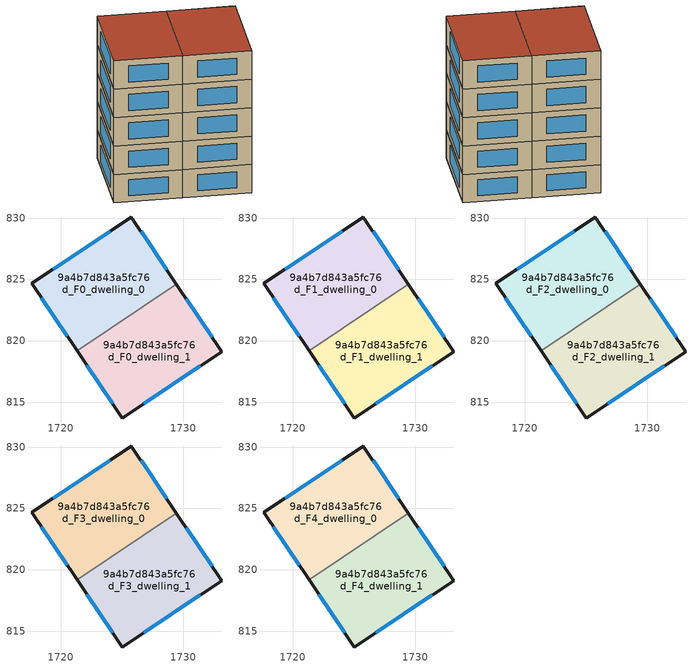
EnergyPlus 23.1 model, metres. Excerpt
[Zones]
9a4b7d843a5fc76d_F0_dwelling_0
 floor ground (EU_floor_Construction): 1725.78,830.08 1729.45,824.61 1721.35,819.17 1717.65,824.67 z0
 wall outside (EU_wall_Construction): 1729.45,824.61 1725.78,830.08 1717.65,824.67 1721.35,819.17 z0:3
 wall to 9a4b7d843a5fc76d_F0_dwelling_1 (EU_wall_Construction): 1721.35,819.17 1729.45,824.61 z0:3
 window (EU_Window_Construction): 1718.44,823.49 1720.56,820.35 / 1724.04,828.92 1719.39,825.83 / 1728.66,825.79 1726.56,828.91 z0.64:2.36
9a4b7d843a5fc76d_F0_dwelling_1
 floor ground (EU_floor_Construction): 1729.45,824.61 1733.15,819.11 1725.03,813.7 1721.35,819.17 z0
 wall outside (EU_wall_Construction): 1721.35,819.17 1725.03,813.7 1733.15,819.11 1729.45,824.61 z0:3
 window (EU_Window_Construction): 1732.35,820.29 1730.24,823.44 / 1726.77,814.86 1731.41,817.95 / 1722.14,818 1724.24,814.87 z0.64:2.36
9a4b7d843a5fc76d_F1_dwelling_0
 floor to 9a4b7d843a5fc76d_F0_dwelling_0 (EU_floor_Construction): 1725.78,830.08 1729.45,824.61 1721.35,819.17 1717.65,824.67 z3
 wall outside (EU_wall_Construction): 1729.45,824.61 1725.78,830.08 1717.65,824.67 1721.35,819.17 z3:6
 wall to 9a4b7d843a5fc76d_F1_dwelling_1 (EU_wall_Construction): 1721.35,819.17 1729.45,824.61 z3:6
 window (EU_Window_Construction): 1718.44,823.49 1720.56,820.35 / 1724.04,828.92 1719.39,825.83 / 1728.66,825.79 1726.56,828.91 z3.64:5.36
9a4b7d843a5fc76d_F1_dwelling_1
 floor to 9a4b7d843a5fc76d_F0_dwelling_1 (EU_floor_Construction): 1729.45,824.61 1733.15,819.11 1725.03,813.7 1721.35,819.17 z3
 wall outside (EU_wall_Construction): 1721.35,819.17 1725.03,813.7 1733.15,819.11 1729.45,824.61 z3:6
 window (EU_Window_Construction): 1732.35,820.29 1730.24,823.44 / 1726.77,814.86 1731.41,817.95 / 1722.14,818 1724.24,814.87 z3.64:5.36
9a4b7d843a5fc76d_F2_dwelling_0
 floor to 9a4b7d843a5fc76d_F1_dwelling_0 (EU_floor_Construction): 1725.78,830.08 1729.45,824.61 1721.35,819.17 1717.65,824.67 z6
 wall outside (EU_wall_Construction): 1729.45,824.61 1725.78,830.08 1717.65,824.67 1721.35,819.17 z6:9
 wall to 9a4b7d843a5fc76d_F2_dwelling_1 (EU_wall_Construction): 1721.35,819.17 1729.45,824.61 z6:9
 window (EU_Window_Construction): 1718.44,823.49 1720.56,820.35 / 1724.04,828.92 1719.39,825.83 / 1728.66,825.79 1726.56,828.91 z6.64:8.36
9a4b7d843a5fc76d_F2_dwelling_1
 floor to 9a4b7d843a5fc76d_F1_dwelling_1 (EU_floor_Construction): 1729.45,824.61 1733.15,819.11 1725.03,813.7 1721.35,819.17 z6
 wall outside (EU_wall_Construction): 1721.35,819.17 1725.03,813.7 1733.15,819.11 1729.45,824.61 z6:9
 window (EU_Window_Construction): 1732.35,820.29 1730.24,823.44 / 1726.77,814.86 1731.41,817.95 / 1722.14,818 1724.24,814.87 z6.64:8.36
9a4b7d843a5fc76d_F3_dwelling_0
 floor to 9a4b7d843a5fc76d_F2_dwelling_0 (EU_floor_Construction): 1725.78,830.08 1729.45,824.61 1721.35,819.17 1717.65,824.67 z9
 wall outside (EU_wall_Construction): 1729.45,824.61 1725.78,830.08 1717.65,824.67 1721.35,819.17 z9:12
 wall to 9a4b7d843a5fc76d_F3_dwelling_1 (EU_wall_Construction): 1721.35,819.17 1729.45,824.61 z9:12
 window (EU_Window_Construction): 1718.44,823.49 1720.56,820.35 / 1724.04,828.92 1719.39,825.83 / 1728.66,825.79 1726.56,828.91 z9.64:11.36
9a4b7d843a5fc76d_F3_dwelling_1
 floor to 9a4b7d843a5fc76d_F2_dwelling_1 (EU_floor_Construction): 1729.45,824.61 1733.15,819.11 1725.03,813.7 1721.35,819.17 z9
 wall outside (EU_wall_Construction): 1721.35,819.17 1725.03,813.7 1733.15,819.11 1729.45,824.61 z9:12
 window (EU_Window_Construction): 1732.35,820.29 1730.24,823.44 / 1726.77,814.86 1731.41,817.95 / 1722.14,818 1724.24,814.87 z9.64:11.36
9a4b7d843a5fc76d_F4_dwelling_0
 floor to 9a4b7d843a5fc76d_F3_dwelling_0 (EU_floor_Construction): 1725.78,830.08 1729.45,824.61 1721.35,819.17 1717.65,824.67 z12
 wall outside (EU_wall_Construction): 1729.45,824.61 1725.78,830.08 1717.65,824.67 1721.35,819.17 z12:15
 wall to 9a4b7d843a5fc76d_F4_dwelling_1 (EU_wall_Construction): 1721.35,819.17 1729.45,824.61 z12:15
 window (EU_Window_Construction): 1718.44,823.49 1720.56,820.35 / 1724.04,828.92 1719.39,825.83 / 1728.66,825.79 1726.56,828.91 z12.64:14.36
 roof outside (EU_roof_Construction): 1729.45,824.61 1725.78,830.08 1717.65,824.67 1721.35,819.17 z15
9a4b7d843a5fc76d_F4_dwelling_1
 floor to 9a4b7d843a5fc76d_F3_dwelling_1 (EU_floor_Construction): 1729.45,824.61 1733.15,819.11 1725.03,813.7 1721.35,819.17 z12
 wall outside (EU_wall_Construction): 1721.35,819.17 1725.03,813.7 1733.15,819.11 1729.45,824.61 z12:15
 window (EU_Window_Construction): 1732.35,820.29 1730.24,823.44 / 1726.77,814.86 1731.41,817.95 / 1722.14,818 1724.24,814.87 z12.64:14.36
 roof outside (EU_roof_Construction): 1733.15,819.11 1729.45,824.61 1721.35,819.17 1725.03,813.7 z15
[Building]
EU S2 Campaign: North Axis=0; Terrain=City; Solar Distribution=FullExterior
[Site:Location]
Yerevan-Zvartnots.Intl.AP: Latitude=40.15; Longitude=44.383; Time Zone=4; Elevation=854
[SizingPeriod:WeatherFileDays]
AnnualSizingPeriod: Begin Month=1; Begin Day of Month=1; End Month=12; End Day of Month=31; Day of Week for Start Day=Monday; Use Weather File Daylight Saving Period=No; Use Weather File Rain and Snow Indicators=No
[MATERIAL]
EU_InternalMass_Material: Roughness=MediumRough; Thickness=0.1; Conductivity=1; Density=1800; Specific Heat=900; Thermal Absorptance=0.9; Solar Absorptance=0.7; Visible Absorptance=0.7
[MATERIAL:NOMASS] Roughness=MediumRough; Thermal Absorptance=0.9; Solar Absorptance=0.7; Visible Absorptance=0.7
Name | Thermal Resistance
EU_wall_NoMass | 1.05043
EU_roof_NoMass | 1.45357
EU_floor_NoMass | 0.478065
[WINDOWMATERIAL:SIMPLEGLAZINGSYSTEM]
EU_Window_SimpleGlazing: UFactor=2.5566; Solar Heat Gain Coefficient=0.75; Visible Transmittance=0.75
[CONSTRUCTION]
EU_wall_Construction: EU_wall_NoMass
EU_roof_Construction: EU_roof_NoMass
EU_floor_Construction: EU_floor_NoMass
EU_Window_Construction: EU_Window_SimpleGlazing
EU_InternalMass_Construction: EU_InternalMass_Material
[ZONE] Type=1; Multiplier=1; Ceiling Height=autocalculate; Floor Area=autocalculate; Part of Total Floor Area=Yes
Name | Volume
9a4b7d843a5fc76d_F0_dwelling_0; 9a4b7d843a5fc76d_F1_dwelling_0; 9a4b7d843a5fc76d_F2_dwelling_0; 9a4b7d843a5fc76d_F3_dwelling_0; 9a4b7d843a5fc76d_F4_dwelling_0 | 193.448
9a4b7d843a5fc76d_F0_dwelling_1 | 193.464
9a4b7d843a5fc76d_F1_dwelling_1; 9a4b7d843a5fc76d_F2_dwelling_1; 9a4b7d843a5fc76d_F3_dwelling_1; 9a4b7d843a5fc76d_F4_dwelling_1 | 193.463
[INTERNALMASS] Construction=EU_InternalMass_Construction
Name | Zone or ZoneList | Surface Area
9a4b7d843a5fc76d_F0_dwelling_0_EU_InternalMass | 9a4b7d843a5fc76d_F0_dwelling_0 | 64.4828
9a4b7d843a5fc76d_F0_dwelling_1_EU_InternalMass | 9a4b7d843a5fc76d_F0_dwelling_1 | 64.4879
9a4b7d843a5fc76d_F1_dwelling_0_EU_InternalMass | 9a4b7d843a5fc76d_F1_dwelling_0 | 64.4828
9a4b7d843a5fc76d_F1_dwelling_1_EU_InternalMass | 9a4b7d843a5fc76d_F1_dwelling_1 | 64.4879
9a4b7d843a5fc76d_F2_dwelling_0_EU_InternalMass | 9a4b7d843a5fc76d_F2_dwelling_0 | 64.4828
9a4b7d843a5fc76d_F2_dwelling_1_EU_InternalMass | 9a4b7d843a5fc76d_F2_dwelling_1 | 64.4879
9a4b7d843a5fc76d_F3_dwelling_0_EU_InternalMass | 9a4b7d843a5fc76d_F3_dwelling_0 | 64.4828
9a4b7d843a5fc76d_F3_dwelling_1_EU_InternalMass | 9a4b7d843a5fc76d_F3_dwelling_1 | 64.4879
9a4b7d843a5fc76d_F4_dwelling_0_EU_InternalMass | 9a4b7d843a5fc76d_F4_dwelling_0 | 64.4828
9a4b7d843a5fc76d_F4_dwelling_1_EU_InternalMass | 9a4b7d843a5fc76d_F4_dwelling_1 | 64.4879
[OTHEREQUIPMENT] Fuel Type=Electricity; Design Level Calculation Method=Watts/Area; Power per Zone Floor Area=1; Fraction Latent=0; Fraction Radiant=0; Fraction Lost=0; Carbon Dioxide Generation Rate=0; EndUse Subcategory=EU_Step8_InternalGains
Name | Zone or ZoneList or Space or SpaceList | Schedule
EU_Step8_InternalGain_9a4b7d843a5fc76d_F0_dwelling_0_f000 | 9a4b7d843a5fc76d_F0_dwelling_0 | EU_Step8_GainSchedule_9a4b7d843a5fc76d_F0_dwelling_0_f000
EU_Step8_InternalGain_9a4b7d843a5fc76d_F0_dwelling_1_f000 | 9a4b7d843a5fc76d_F0_dwelling_1 | EU_Step8_GainSchedule_9a4b7d843a5fc76d_F0_dwelling_1_f000
EU_Step8_InternalGain_9a4b7d843a5fc76d_F1_dwelling_0_f000 | 9a4b7d843a5fc76d_F1_dwelling_0 | EU_Step8_GainSchedule_9a4b7d843a5fc76d_F1_dwelling_0_f000
EU_Step8_InternalGain_9a4b7d843a5fc76d_F1_dwelling_1_f000 | 9a4b7d843a5fc76d_F1_dwelling_1 | EU_Step8_GainSchedule_9a4b7d843a5fc76d_F1_dwelling_1_f000
EU_Step8_InternalGain_9a4b7d843a5fc76d_F2_dwelling_0_f000 | 9a4b7d843a5fc76d_F2_dwelling_0 | EU_Step8_GainSchedule_9a4b7d843a5fc76d_F2_dwelling_0_f000
EU_Step8_InternalGain_9a4b7d843a5fc76d_F2_dwelling_1_f000 | 9a4b7d843a5fc76d_F2_dwelling_1 | EU_Step8_GainSchedule_9a4b7d843a5fc76d_F2_dwelling_1_f000
EU_Step8_InternalGain_9a4b7d843a5fc76d_F3_dwelling_0_f000 | 9a4b7d843a5fc76d_F3_dwelling_0 | EU_Step8_GainSchedule_9a4b7d843a5fc76d_F3_dwelling_0_f000
EU_Step8_InternalGain_9a4b7d843a5fc76d_F3_dwelling_1_f000 | 9a4b7d843a5fc76d_F3_dwelling_1 | EU_Step8_GainSchedule_9a4b7d843a5fc76d_F3_dwelling_1_f000
EU_Step8_InternalGain_9a4b7d843a5fc76d_F4_dwelling_0_f000 | 9a4b7d843a5fc76d_F4_dwelling_0 | EU_Step8_GainSchedule_9a4b7d843a5fc76d_F4_dwelling_0_f000
EU_Step8_InternalGain_9a4b7d843a5fc76d_F4_dwelling_1_f000 | 9a4b7d843a5fc76d_F4_dwelling_1 | EU_Step8_GainSchedule_9a4b7d843a5fc76d_F4_dwelling_1_f000
[ZONEVENTILATION:DESIGNFLOWRATE] Schedule=EU_AlwaysOn; Design Flow Rate Calculation Method=AirChanges/Hour; Air Changes per Hour=0.557805; Ventilation Type=Natural; Fan Pressure Rise=0; Fan Total Efficiency=1; Constant Term Coefficient=1; Temperature Term Coefficient=0; Velocity Term Coefficient=0; Velocity Squared Term Coefficient=0; Minimum Indoor Temperature=-100; Maximum Indoor Temperature=100; Delta Temperature=-100; Minimum Outdoor Temperature=-100; Maximum Outdoor Temperature=100; Maximum Wind Speed=40
Name | Zone or ZoneList or Space or SpaceList
EU_ConstantAir_9a4b7d843a5fc76d_F0_dwelling_0 | 9a4b7d843a5fc76d_F0_dwelling_0
EU_ConstantAir_9a4b7d843a5fc76d_F0_dwelling_1 | 9a4b7d843a5fc76d_F0_dwelling_1
EU_ConstantAir_9a4b7d843a5fc76d_F1_dwelling_0 | 9a4b7d843a5fc76d_F1_dwelling_0
EU_ConstantAir_9a4b7d843a5fc76d_F1_dwelling_1 | 9a4b7d843a5fc76d_F1_dwelling_1
EU_ConstantAir_9a4b7d843a5fc76d_F2_dwelling_0 | 9a4b7d843a5fc76d_F2_dwelling_0
EU_ConstantAir_9a4b7d843a5fc76d_F2_dwelling_1 | 9a4b7d843a5fc76d_F2_dwelling_1
EU_ConstantAir_9a4b7d843a5fc76d_F3_dwelling_0 | 9a4b7d843a5fc76d_F3_dwelling_0
EU_ConstantAir_9a4b7d843a5fc76d_F3_dwelling_1 | 9a4b7d843a5fc76d_F3_dwelling_1
EU_ConstantAir_9a4b7d843a5fc76d_F4_dwelling_0 | 9a4b7d843a5fc76d_F4_dwelling_0
EU_ConstantAir_9a4b7d843a5fc76d_F4_dwelling_1 | 9a4b7d843a5fc76d_F4_dwelling_1
[HVACTEMPLATE:THERMOSTAT] Constant Heating Setpoint=20; Constant Cooling Setpoint=50
EU_HeatOnly_9a4b7d843a5fc76d_F0_dwelling_0; EU_HeatOnly_9a4b7d843a5fc76d_F0_dwelling_1; EU_HeatOnly_9a4b7d843a5fc76d_F1_dwelling_0; EU_HeatOnly_9a4b7d843a5fc76d_F1_dwelling_1; EU_HeatOnly_9a4b7d843a5fc76d_F2_dwelling_0; EU_HeatOnly_9a4b7d843a5fc76d_F2_dwelling_1; EU_HeatOnly_9a4b7d843a5fc76d_F3_dwelling_0; EU_HeatOnly_9a4b7d843a5fc76d_F3_dwelling_1; EU_HeatOnly_9a4b7d843a5fc76d_F4_dwelling_0; EU_HeatOnly_9a4b7d843a5fc76d_F4_dwelling_1
[HVACTEMPLATE:ZONE:IDEALLOADSAIRSYSTEM] System Availability Schedule=EU_AlwaysOn; Maximum Heating Supply Air Temperature=50; Minimum Cooling Supply Air Temperature=13; Maximum Heating Supply Air Humidity Ratio=0.0156; Minimum Cooling Supply Air Humidity Ratio=0.0077; Heating Limit=NoLimit; Cooling Limit=NoLimit; Heating Availability Schedule=EU_AlwaysOn; Cooling Availability Schedule=EU_CoolingOff; Dehumidification Control Type=ConstantSensibleHeatRatio; Cooling Sensible Heat Ratio=0.7; Dehumidification Setpoint=60; Humidification Control Type=None; Humidification Setpoint=30; Outdoor Air Method=None; Outdoor Air Flow Rate per Person=0.00944; Outdoor Air Flow Rate per Zone Floor Area=0; Outdoor Air Flow Rate per Zone=0; Demand Controlled Ventilation Type=None; Outdoor Air Economizer Type=NoEconomizer; Heat Recovery Type=None; Sensible Heat Recovery Effectiveness=0.7; Latent Heat Recovery Effectiveness=0.65
Name | Template Thermostat
9a4b7d843a5fc76d_F0_dwelling_0 | EU_HeatOnly_9a4b7d843a5fc76d_F0_dwelling_0
9a4b7d843a5fc76d_F0_dwelling_1 | EU_HeatOnly_9a4b7d843a5fc76d_F0_dwelling_1
9a4b7d843a5fc76d_F1_dwelling_0 | EU_HeatOnly_9a4b7d843a5fc76d_F1_dwelling_0
9a4b7d843a5fc76d_F1_dwelling_1 | EU_HeatOnly_9a4b7d843a5fc76d_F1_dwelling_1
9a4b7d843a5fc76d_F2_dwelling_0 | EU_HeatOnly_9a4b7d843a5fc76d_F2_dwelling_0
9a4b7d843a5fc76d_F2_dwelling_1 | EU_HeatOnly_9a4b7d843a5fc76d_F2_dwelling_1
9a4b7d843a5fc76d_F3_dwelling_0 | EU_HeatOnly_9a4b7d843a5fc76d_F3_dwelling_0
9a4b7d843a5fc76d_F3_dwelling_1 | EU_HeatOnly_9a4b7d843a5fc76d_F3_dwelling_1
9a4b7d843a5fc76d_F4_dwelling_0 | EU_HeatOnly_9a4b7d843a5fc76d_F4_dwelling_0
9a4b7d843a5fc76d_F4_dwelling_1 | EU_HeatOnly_9a4b7d843a5fc76d_F4_dwelling_1
[SIZING:ZONE] Zone Cooling Design Supply Air Temperature Input Method=SupplyAirTemperature; Zone Cooling Design Supply Air Temperature=13; Zone Heating Design Supply Air Temperature Input Method=SupplyAirTemperature; Zone Heating Design Supply Air Temperature=50; Zone Cooling Design Supply Air Humidity Ratio=0.008; Zone Heating Design Supply Air Humidity Ratio=0.008; Cooling Design Air Flow Method=DesignDay; Cooling Design Air Flow Rate=0; Cooling Minimum Air Flow per Zone Floor Area=0.000762; Cooling Minimum Air Flow=0; Cooling Minimum Air Flow Fraction=0.2; Heating Design Air Flow Method=DesignDay; Heating Design Air Flow Rate=0; Heating Maximum Air Flow per Zone Floor Area=0.002032; Heating Maximum Air Flow=0.141576; Heating Maximum Air Flow Fraction=0.3; Account for Dedicated Outdoor Air System=No; Dedicated Outdoor Air System Control Strategy=NeutralSupplyAir; Dedicated Outdoor Air Low Setpoint Temperature for Design=autosize; Dedicated Outdoor Air High Setpoint Temperature for Design=autosize; Zone Load Sizing Method=Sensible Load Only No Latent Load; Zone Latent Cooling Design Supply Air Humidity Ratio Input Method=HumidityRatioDifference; Zone Cooling Design Supply Air Humidity Ratio Difference=0.005; Zone Latent Heating Design Supply Air Humidity Ratio Input Method=HumidityRatioDifference; Zone Humidification Design Supply Air Humidity Ratio Difference=0.005
9a4b7d843a5fc76d_F0_dwelling_0; 9a4b7d843a5fc76d_F0_dwelling_1; 9a4b7d843a5fc76d_F1_dwelling_0; 9a4b7d843a5fc76d_F1_dwelling_1; 9a4b7d843a5fc76d_F2_dwelling_0; 9a4b7d843a5fc76d_F2_dwelling_1; 9a4b7d843a5fc76d_F3_dwelling_0; 9a4b7d843a5fc76d_F3_dwelling_1; 9a4b7d843a5fc76d_F4_dwelling_0; 9a4b7d843a5fc76d_F4_dwelling_1
[SCHEDULE:CONSTANT]
Name | Hourly Value
EU_AlwaysOn | 1
EU_CoolingOff | 0
[SCHEDULE:FILE] Column Number=1; Rows to Skip at Top=0; Number of Hours of Data=8760; Column Separator=Comma; Interpolate to Timestep=No; Minutes per Item=60; Adjust Schedule for Daylight Savings=Yes
Name | File
EU_Step8_GainSchedule_9a4b7d843a5fc76d_F0_dwelling_0_f000 | ../../schedules/9a4b7d843a5fc76d/9a4b7d843a5fc76d_F0_dwelling_0_f000_gain.csv
EU_Step8_GainSchedule_9a4b7d843a5fc76d_F0_dwelling_1_f000 | ../../schedules/9a4b7d843a5fc76d/9a4b7d843a5fc76d_F0_dwelling_1_f000_gain.csv
EU_Step8_GainSchedule_9a4b7d843a5fc76d_F1_dwelling_0_f000 | ../../schedules/9a4b7d843a5fc76d/9a4b7d843a5fc76d_F1_dwelling_0_f000_gain.csv
EU_Step8_GainSchedule_9a4b7d843a5fc76d_F1_dwelling_1_f000 | ../../schedules/9a4b7d843a5fc76d/9a4b7d843a5fc76d_F1_dwelling_1_f000_gain.csv
EU_Step8_GainSchedule_9a4b7d843a5fc76d_F2_dwelling_0_f000 | ../../schedules/9a4b7d843a5fc76d/9a4b7d843a5fc76d_F2_dwelling_0_f000_gain.csv
EU_Step8_GainSchedule_9a4b7d843a5fc76d_F2_dwelling_1_f000 | ../../schedules/9a4b7d843a5fc76d/9a4b7d843a5fc76d_F2_dwelling_1_f000_gain.csv
EU_Step8_GainSchedule_9a4b7d843a5fc76d_F3_dwelling_0_f000 | ../../schedules/9a4b7d843a5fc76d/9a4b7d843a5fc76d_F3_dwelling_0_f000_gain.csv
EU_Step8_GainSchedule_9a4b7d843a5fc76d_F3_dwelling_1_f000 | ../../schedules/9a4b7d843a5fc76d/9a4b7d843a5fc76d_F3_dwelling_1_f000_gain.csv
EU_Step8_GainSchedule_9a4b7d843a5fc76d_F4_dwelling_0_f000 | ../../schedules/9a4b7d843a5fc76d/9a4b7d843a5fc76d_F4_dwelling_0_f000_gain.csv
EU_Step8_GainSchedule_9a4b7d843a5fc76d_F4_dwelling_1_f000 | ../../schedules/9a4b7d843a5fc76d/9a4b7d843a5fc76d_F4_dwelling_1_f000_gain.csv
